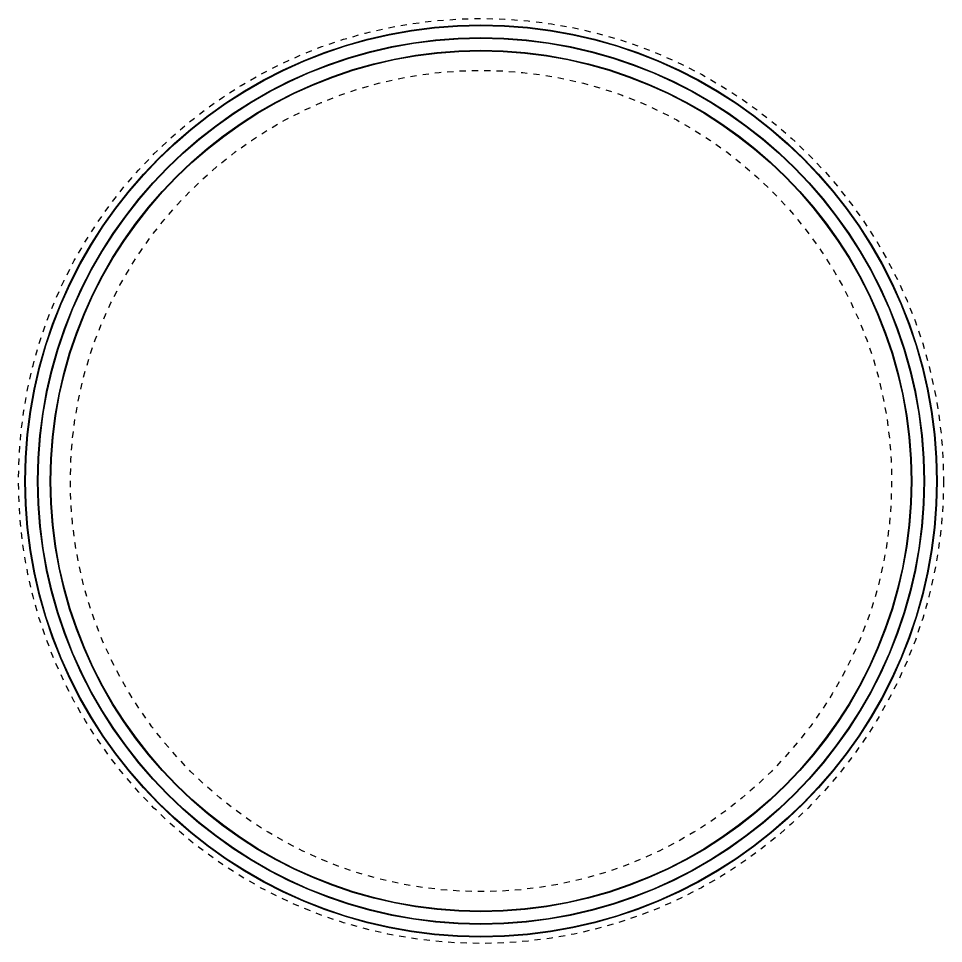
# Model space of a CAD drawing. Header units: millimetres. Extents: x 0 to 327, y -26 to 275.
# Drawn here: x 86.27 to 123.73, y 86.27 to 123.73 of the extents above; entities that cross this region are included whole.
import ezdxf

# ---------------------------------------------------------------- set-up
doc = ezdxf.new("R2010")
doc.units = ezdxf.units.MM
doc.linetypes.add('DASHED', pattern=[0.5, 0.25, -0.25])
doc.layers.add('FINGERS', color=7, linetype='Continuous')
doc.layers.add('RINGS', color=1, linetype='DASHED')

msp = doc.modelspace()

# ---------------------------------------------------------------- hatches: boundary and pattern name
h = msp.add_hatch(color=7)
h.paths.add_polyline_path([(123.4724, 105), (123.47101, 104.77332), (123.46684, 104.54666), (123.45988, 104.32008), (123.45015, 104.0936), (123.43764, 103.86726), (123.42235, 103.64109), (123.40429, 103.41512), (123.38345, 103.18939), (123.35985, 102.96393), (123.33348, 102.73878), (123.30435, 102.51397), (123.27246, 102.28954), (123.23783, 102.06551), (123.20044, 101.84192), (123.16032, 101.61881), (123.11746, 101.39621), (123.07187, 101.17416), (123.02356, 100.95267), (122.97254, 100.7318), (122.91881, 100.51157), (122.86238, 100.29202), (122.80326, 100.07318), (122.74146, 99.85507), (122.67698, 99.63775), (122.60985, 99.42123), (122.54006, 99.20555), (122.46764, 98.99074), (122.39258, 98.77684), (122.3149, 98.56387), (122.23462, 98.35187), (122.15174, 98.14088), (122.06627, 97.93092), (121.97824, 97.72202), (121.88765, 97.51422), (121.79451, 97.30755), (121.69885, 97.10203), (121.60067, 96.89771), (121.5, 96.6946), (121.39683, 96.49274), (121.2912, 96.29217), (121.18312, 96.09291), (121.07259, 95.89499), (120.95965, 95.69844), (120.84431, 95.50329), (120.72657, 95.30957), (120.60647, 95.11731), (120.48402, 94.92654), (120.35924, 94.73728), (120.23214, 94.54958), (120.10275, 94.36344), (119.97109, 94.17891), (119.83717, 93.996), (119.70102, 93.81476), (119.56265, 93.6352), (119.42209, 93.45735), (119.27936, 93.28123), (119.13448, 93.10689), (118.98746, 92.93433), (118.83835, 92.76359), (118.68715, 92.59469), (118.53388, 92.42767), (118.37858, 92.26253), (118.22127, 92.09931), (118.06196, 91.93804), (117.90069, 91.77873), (117.73747, 91.62142), (117.57233, 91.46612), (117.40531, 91.31285), (117.23641, 91.16165), (117.06567, 91.01254), (116.89311, 90.86552), (116.71877, 90.72064), (116.54265, 90.57791), (116.3648, 90.43735), (116.18524, 90.29898), (116.004, 90.16283), (115.82109, 90.02891), (115.63656, 89.89725), (115.45042, 89.76786), (115.26272, 89.64076), (115.07346, 89.51598), (114.88269, 89.39353), (114.69043, 89.27343), (114.49671, 89.15569), (114.30156, 89.04035), (114.10501, 88.92741), (113.90709, 88.81688), (113.70783, 88.7088), (113.50726, 88.60317), (113.3054, 88.5), (113.10229, 88.39933), (112.89797, 88.30115), (112.69245, 88.20549), (112.48578, 88.11235), (112.27798, 88.02176), (112.06908, 87.93373), (111.85912, 87.84826), (111.64813, 87.76538), (111.43613, 87.6851), (111.22316, 87.60742), (111.00926, 87.53236), (110.79445, 87.45994), (110.57877, 87.39015), (110.36225, 87.32302), (110.14493, 87.25854), (109.92682, 87.19674), (109.70798, 87.13762), (109.48843, 87.08119), (109.2682, 87.02746), (109.04733, 86.97644), (108.82584, 86.92813), (108.60379, 86.88254), (108.38119, 86.83968), (108.15808, 86.79956), (107.93449, 86.76217), (107.71046, 86.72754), (107.48603, 86.69565), (107.26122, 86.66652), (107.03607, 86.64015), (106.81061, 86.61655), (106.58488, 86.59571), (106.35891, 86.57765), (106.13274, 86.56236), (105.9064, 86.54985), (105.67992, 86.54012), (105.45334, 86.53316), (105.22668, 86.52899), (105, 86.5276), (104.77332, 86.52899), (104.54666, 86.53316), (104.32008, 86.54012), (104.0936, 86.54985), (103.86726, 86.56236), (103.64109, 86.57765), (103.41512, 86.59571), (103.18939, 86.61655), (102.96393, 86.64015), (102.73878, 86.66652), (102.51397, 86.69565), (102.28954, 86.72754), (102.06551, 86.76217), (101.84192, 86.79956), (101.61881, 86.83968), (101.39621, 86.88254), (101.17416, 86.92813), (100.95267, 86.97644), (100.7318, 87.02746), (100.51157, 87.08119), (100.29202, 87.13762), (100.07318, 87.19674), (99.85507, 87.25854), (99.63775, 87.32302), (99.42123, 87.39015), (99.20555, 87.45994), (98.99074, 87.53236), (98.77684, 87.60742), (98.56387, 87.6851), (98.35187, 87.76538), (98.14088, 87.84826), (97.93092, 87.93373), (97.72202, 88.02176), (97.51422, 88.11235), (97.30755, 88.20549), (97.10203, 88.30115), (96.89771, 88.39933), (96.6946, 88.5), (96.49274, 88.60317), (96.29217, 88.7088), (96.09291, 88.81688), (95.89499, 88.92741), (95.69844, 89.04035), (95.50329, 89.15569), (95.30957, 89.27343), (95.11731, 89.39353), (94.92654, 89.51598), (94.73728, 89.64076), (94.54958, 89.76786), (94.36344, 89.89725), (94.17891, 90.02891), (93.996, 90.16283), (93.81476, 90.29898), (93.6352, 90.43735), (93.45735, 90.57791), (93.28123, 90.72064), (93.10689, 90.86552), (92.93433, 91.01254), (92.76359, 91.16165), (92.59469, 91.31285), (92.42767, 91.46612), (92.26253, 91.62142), (92.09931, 91.77873), (91.93804, 91.93804), (91.77873, 92.09931), (91.62142, 92.26253), (91.46612, 92.42767), (91.31285, 92.59469), (91.16165, 92.76359), (91.01254, 92.93433), (90.86552, 93.10689), (90.72064, 93.28123), (90.57791, 93.45735), (90.43735, 93.6352), (90.29898, 93.81476), (90.16283, 93.996), (90.02891, 94.17891), (89.89725, 94.36344), (89.76786, 94.54958), (89.64076, 94.73728), (89.51598, 94.92654), (89.39353, 95.11731), (89.27343, 95.30957), (89.15569, 95.50329), (89.04035, 95.69844), (88.92741, 95.89499), (88.81688, 96.09291), (88.7088, 96.29217), (88.60317, 96.49274), (88.5, 96.6946), (88.39933, 96.89771), (88.30115, 97.10203), (88.20549, 97.30755), (88.11235, 97.51422), (88.02176, 97.72202), (87.93373, 97.93092), (87.84826, 98.14088), (87.76538, 98.35187), (87.6851, 98.56387), (87.60742, 98.77684), (87.53236, 98.99074), (87.45994, 99.20555), (87.39015, 99.42123), (87.32302, 99.63775), (87.25854, 99.85507), (87.19674, 100.07318), (87.13762, 100.29202), (87.08119, 100.51157), (87.02746, 100.7318), (86.97644, 100.95267), (86.92813, 101.17416), (86.88254, 101.39621), (86.83968, 101.61881), (86.79956, 101.84192), (86.76217, 102.06551), (86.72754, 102.28954), (86.69565, 102.51397), (86.66652, 102.73878), (86.64015, 102.96393), (86.61655, 103.18939), (86.59571, 103.41512), (86.57765, 103.64109), (86.56236, 103.86726), (86.54985, 104.0936), (86.54012, 104.32008), (86.53316, 104.54666), (86.52899, 104.77332), (86.5276, 105), (86.52899, 105.22668), (86.53316, 105.45334), (86.54012, 105.67992), (86.54985, 105.9064), (86.56236, 106.13274), (86.57765, 106.35891), (86.59571, 106.58488), (86.61655, 106.81061), (86.64015, 107.03607), (86.66652, 107.26122), (86.69565, 107.48603), (86.72754, 107.71046), (86.76217, 107.93449), (86.79956, 108.15808), (86.83968, 108.38119), (86.88254, 108.60379), (86.92813, 108.82584), (86.97644, 109.04733), (87.02746, 109.2682), (87.08119, 109.48843), (87.13762, 109.70798), (87.19674, 109.92682), (87.25854, 110.14493), (87.32302, 110.36225), (87.39015, 110.57877), (87.45994, 110.79445), (87.53236, 111.00926), (87.60742, 111.22316), (87.6851, 111.43613), (87.76538, 111.64813), (87.84826, 111.85912), (87.93373, 112.06908), (88.02176, 112.27798), (88.11235, 112.48578), (88.20549, 112.69245), (88.30115, 112.89797), (88.39933, 113.10229), (88.5, 113.3054), (88.60317, 113.50726), (88.7088, 113.70783), (88.81688, 113.90709), (88.92741, 114.10501), (89.04035, 114.30156), (89.15569, 114.49671), (89.27343, 114.69043), (89.39353, 114.88269), (89.51598, 115.07346), (89.64076, 115.26272), (89.76786, 115.45042), (89.89725, 115.63656), (90.02891, 115.82109), (90.16283, 116.004), (90.29898, 116.18524), (90.43735, 116.3648), (90.57791, 116.54265), (90.72064, 116.71877), (90.86552, 116.89311), (91.01254, 117.06567), (91.16165, 117.23641), (91.31285, 117.40531), (91.46612, 117.57233), (91.62142, 117.73747), (91.77873, 117.90069), (91.93804, 118.06196), (92.09931, 118.22127), (92.26253, 118.37858), (92.42767, 118.53388), (92.59469, 118.68715), (92.76359, 118.83835), (92.93433, 118.98746), (93.10689, 119.13448), (93.28123, 119.27936), (93.45735, 119.42209), (93.6352, 119.56265), (93.81476, 119.70102), (93.996, 119.83717), (94.17891, 119.97109), (94.36344, 120.10275), (94.54958, 120.23214), (94.73728, 120.35924), (94.92654, 120.48402), (95.11731, 120.60647), (95.30957, 120.72657), (95.50329, 120.84431), (95.69844, 120.95965), (95.89499, 121.07259), (96.09291, 121.18312), (96.29217, 121.2912), (96.49274, 121.39683), (96.6946, 121.5), (96.89771, 121.60067), (97.10203, 121.69885), (97.30755, 121.79451), (97.51422, 121.88765), (97.72202, 121.97824), (97.93092, 122.06627), (98.14088, 122.15174), (98.35187, 122.23462), (98.56387, 122.3149), (98.77684, 122.39258), (98.99074, 122.46764), (99.20555, 122.54006), (99.42123, 122.60985), (99.63775, 122.67698), (99.85507, 122.74146), (100.07318, 122.80326), (100.29202, 122.86238), (100.51157, 122.91881), (100.7318, 122.97254), (100.95267, 123.02356), (101.17416, 123.07187), (101.39621, 123.11746), (101.61881, 123.16032), (101.84192, 123.20044), (102.06551, 123.23783), (102.28954, 123.27246), (102.51397, 123.30435), (102.73878, 123.33348), (102.96393, 123.35985), (103.18939, 123.38345), (103.41512, 123.40429), (103.64109, 123.42235), (103.86726, 123.43764), (104.0936, 123.45015), (104.32008, 123.45988), (104.54666, 123.46684), (104.77332, 123.47101), (105, 123.4724), (105.22668, 123.47101), (105.45334, 123.46684), (105.67992, 123.45988), (105.9064, 123.45015), (106.13274, 123.43764), (106.35891, 123.42235), (106.58488, 123.40429), (106.81061, 123.38345), (107.03607, 123.35985), (107.26122, 123.33348), (107.48603, 123.30435), (107.71046, 123.27246), (107.93449, 123.23783), (108.15808, 123.20044), (108.38119, 123.16032), (108.60379, 123.11746), (108.82584, 123.07187), (109.04733, 123.02356), (109.2682, 122.97254), (109.48843, 122.91881), (109.70798, 122.86238), (109.92682, 122.80326), (110.14493, 122.74146), (110.36225, 122.67698), (110.57877, 122.60985), (110.79445, 122.54006), (111.00926, 122.46764), (111.22316, 122.39258), (111.43613, 122.3149), (111.64813, 122.23462), (111.85912, 122.15174), (112.06908, 122.06627), (112.27798, 121.97824), (112.48578, 121.88765), (112.69245, 121.79451), (112.89797, 121.69885), (113.10229, 121.60067), (113.3054, 121.5), (113.50726, 121.39683), (113.70783, 121.2912), (113.90709, 121.18312), (114.10501, 121.07259), (114.30156, 120.95965), (114.49671, 120.84431), (114.69043, 120.72657), (114.88269, 120.60647), (115.07346, 120.48402), (115.26272, 120.35924), (115.45042, 120.23214), (115.63656, 120.10275), (115.82109, 119.97109), (116.004, 119.83717), (116.18524, 119.70102), (116.3648, 119.56265), (116.54265, 119.42209), (116.71877, 119.27936), (116.89311, 119.13448), (117.06567, 118.98746), (117.23641, 118.83835), (117.40531, 118.68715), (117.57233, 118.53388), (117.73747, 118.37858), (117.90069, 118.22127), (118.06196, 118.06196), (118.22127, 117.90069), (118.37858, 117.73747), (118.53388, 117.57233), (118.68715, 117.40531), (118.83835, 117.23641), (118.98746, 117.06567), (119.13448, 116.89311), (119.27936, 116.71877), (119.42209, 116.54265), (119.56265, 116.3648), (119.70102, 116.18524), (119.83717, 116.004), (119.97109, 115.82109), (120.10275, 115.63656), (120.23214, 115.45042), (120.35924, 115.26272), (120.48402, 115.07346), (120.60647, 114.88269), (120.72657, 114.69043), (120.84431, 114.49671), (120.95965, 114.30156), (121.07259, 114.10501), (121.18312, 113.90709), (121.2912, 113.70783), (121.39683, 113.50726), (121.5, 113.3054), (121.60067, 113.10229), (121.69885, 112.89797), (121.79451, 112.69245), (121.88765, 112.48578), (121.97824, 112.27798), (122.06627, 112.06908), (122.15174, 111.85912), (122.23462, 111.64813), (122.3149, 111.43613), (122.39258, 111.22316), (122.46764, 111.00926), (122.54006, 110.79445), (122.60985, 110.57877), (122.67698, 110.36225), (122.74146, 110.14493), (122.80326, 109.92682), (122.86238, 109.70798), (122.91881, 109.48843), (122.97254, 109.2682), (123.02356, 109.04733), (123.07187, 108.82584), (123.11746, 108.60379), (123.16032, 108.38119), (123.20044, 108.15808), (123.23783, 107.93449), (123.27246, 107.71046), (123.30435, 107.48603), (123.33348, 107.26122), (123.35985, 107.03607), (123.38345, 106.81061), (123.40429, 106.58488), (123.42235, 106.35891), (123.43764, 106.13274), (123.45015, 105.9064), (123.45988, 105.67992), (123.46684, 105.45334), (123.47101, 105.22668), (123.4724, 105)])
h.paths.add_polyline_path([(123.4474, 105), (123.44601, 104.77362), (123.44184, 104.54728), (123.4349, 104.321), (123.42518, 104.09483), (123.41268, 103.86879), (123.39742, 103.64293), (123.37938, 103.41726), (123.35857, 103.19184), (123.335, 102.96669), (123.30867, 102.74184), (123.27958, 102.51734), (123.24773, 102.2932), (123.21314, 102.06948), (123.17581, 101.8462), (123.13574, 101.62339), (123.09294, 101.40109), (123.04741, 101.17933), (122.99917, 100.95815), (122.94821, 100.73758), (122.89455, 100.51765), (122.8382, 100.29839), (122.77916, 100.07984), (122.71745, 99.86204), (122.65306, 99.645), (122.58602, 99.42878), (122.51633, 99.21339), (122.444, 98.99887), (122.36904, 98.78526), (122.29147, 98.57258), (122.21129, 98.36087), (122.12852, 98.15016), (122.04318, 97.94049), (121.95526, 97.73187), (121.86479, 97.52435), (121.77179, 97.31796), (121.67625, 97.11272), (121.57821, 96.90867), (121.47767, 96.70584), (121.37464, 96.50426), (121.26915, 96.30396), (121.16122, 96.10496), (121.05084, 95.90731), (120.93805, 95.71103), (120.82286, 95.51614), (120.70529, 95.32268), (120.58535, 95.13068), (120.46307, 94.94017), (120.33845, 94.75117), (120.21153, 94.56372), (120.08231, 94.37784), (119.95083, 94.19355), (119.81709, 94.0109), (119.68112, 93.8299), (119.54294, 93.65058), (119.40257, 93.47297), (119.26003, 93.29709), (119.11535, 93.12298), (118.96853, 92.95066), (118.81962, 92.78015), (118.66862, 92.61148), (118.51557, 92.44468), (118.36048, 92.27977), (118.20337, 92.11677), (118.04428, 91.95572), (117.88323, 91.79663), (117.72023, 91.63952), (117.55532, 91.48443), (117.38852, 91.33138), (117.21985, 91.18038), (117.04934, 91.03147), (116.87702, 90.88465), (116.70291, 90.73997), (116.52703, 90.59743), (116.34942, 90.45706), (116.1701, 90.31888), (115.9891, 90.18291), (115.80645, 90.04917), (115.62216, 89.91769), (115.43628, 89.78847), (115.24883, 89.66155), (115.05983, 89.53693), (114.86932, 89.41465), (114.67732, 89.29471), (114.48386, 89.17714), (114.28897, 89.06195), (114.09269, 88.94916), (113.89504, 88.83878), (113.69604, 88.73085), (113.49574, 88.62536), (113.29416, 88.52233), (113.09133, 88.42179), (112.88728, 88.32375), (112.68204, 88.22821), (112.47565, 88.13521), (112.26813, 88.04474), (112.05951, 87.95682), (111.84984, 87.87148), (111.63913, 87.78871), (111.42742, 87.70853), (111.21474, 87.63096), (111.00113, 87.556), (110.78661, 87.48367), (110.57122, 87.41398), (110.355, 87.34694), (110.13796, 87.28255), (109.92016, 87.22084), (109.70161, 87.1618), (109.48235, 87.10545), (109.26242, 87.05179), (109.04185, 87.00083), (108.82067, 86.95259), (108.59891, 86.90706), (108.37661, 86.86426), (108.1538, 86.82419), (107.93052, 86.78686), (107.7068, 86.75227), (107.48266, 86.72042), (107.25816, 86.69133), (107.03331, 86.665), (106.80816, 86.64143), (106.58274, 86.62062), (106.35707, 86.60258), (106.13121, 86.58732), (105.90517, 86.57482), (105.679, 86.5651), (105.45272, 86.55816), (105.22638, 86.55399), (105, 86.5526), (104.77362, 86.55399), (104.54728, 86.55816), (104.321, 86.5651), (104.09483, 86.57482), (103.86879, 86.58732), (103.64293, 86.60258), (103.41726, 86.62062), (103.19184, 86.64143), (102.96669, 86.665), (102.74184, 86.69133), (102.51734, 86.72042), (102.2932, 86.75227), (102.06948, 86.78686), (101.8462, 86.82419), (101.62339, 86.86426), (101.40109, 86.90706), (101.17933, 86.95259), (100.95815, 87.00083), (100.73758, 87.05179), (100.51765, 87.10545), (100.29839, 87.1618), (100.07984, 87.22084), (99.86204, 87.28255), (99.645, 87.34694), (99.42878, 87.41398), (99.21339, 87.48367), (98.99887, 87.556), (98.78526, 87.63096), (98.57258, 87.70853), (98.36087, 87.78871), (98.15016, 87.87148), (97.94049, 87.95682), (97.73187, 88.04474), (97.52435, 88.13521), (97.31796, 88.22821), (97.11272, 88.32375), (96.90867, 88.42179), (96.70584, 88.52233), (96.50426, 88.62536), (96.30396, 88.73085), (96.10496, 88.83878), (95.90731, 88.94916), (95.71103, 89.06195), (95.51614, 89.17714), (95.32268, 89.29471), (95.13068, 89.41465), (94.94017, 89.53693), (94.75117, 89.66155), (94.56372, 89.78847), (94.37784, 89.91769), (94.19355, 90.04917), (94.0109, 90.18291), (93.8299, 90.31888), (93.65058, 90.45706), (93.47297, 90.59743), (93.29709, 90.73997), (93.12298, 90.88465), (92.95066, 91.03147), (92.78015, 91.18038), (92.61148, 91.33138), (92.44468, 91.48443), (92.27977, 91.63952), (92.11677, 91.79663), (91.95572, 91.95572), (91.79663, 92.11677), (91.63952, 92.27977), (91.48443, 92.44468), (91.33138, 92.61148), (91.18038, 92.78015), (91.03147, 92.95066), (90.88465, 93.12298), (90.73997, 93.29709), (90.59743, 93.47297), (90.45706, 93.65058), (90.31888, 93.8299), (90.18291, 94.0109), (90.04917, 94.19355), (89.91769, 94.37784), (89.78847, 94.56372), (89.66155, 94.75117), (89.53693, 94.94017), (89.41465, 95.13068), (89.29471, 95.32268), (89.17714, 95.51614), (89.06195, 95.71103), (88.94916, 95.90731), (88.83878, 96.10496), (88.73085, 96.30396), (88.62536, 96.50426), (88.52233, 96.70584), (88.42179, 96.90867), (88.32375, 97.11272), (88.22821, 97.31796), (88.13521, 97.52435), (88.04474, 97.73187), (87.95682, 97.94049), (87.87148, 98.15016), (87.78871, 98.36087), (87.70853, 98.57258), (87.63096, 98.78526), (87.556, 98.99887), (87.48367, 99.21339), (87.41398, 99.42878), (87.34694, 99.645), (87.28255, 99.86204), (87.22084, 100.07984), (87.1618, 100.29839), (87.10545, 100.51765), (87.05179, 100.73758), (87.00083, 100.95815), (86.95259, 101.17933), (86.90706, 101.40109), (86.86426, 101.62339), (86.82419, 101.8462), (86.78686, 102.06948), (86.75227, 102.2932), (86.72042, 102.51734), (86.69133, 102.74184), (86.665, 102.96669), (86.64143, 103.19184), (86.62062, 103.41726), (86.60258, 103.64293), (86.58732, 103.86879), (86.57482, 104.09483), (86.5651, 104.321), (86.55816, 104.54728), (86.55399, 104.77362), (86.5526, 105), (86.55399, 105.22638), (86.55816, 105.45272), (86.5651, 105.679), (86.57482, 105.90517), (86.58732, 106.13121), (86.60258, 106.35707), (86.62062, 106.58274), (86.64143, 106.80816), (86.665, 107.03331), (86.69133, 107.25816), (86.72042, 107.48266), (86.75227, 107.7068), (86.78686, 107.93052), (86.82419, 108.1538), (86.86426, 108.37661), (86.90706, 108.59891), (86.95259, 108.82067), (87.00083, 109.04185), (87.05179, 109.26242), (87.10545, 109.48235), (87.1618, 109.70161), (87.22084, 109.92016), (87.28255, 110.13796), (87.34694, 110.355), (87.41398, 110.57122), (87.48367, 110.78661), (87.556, 111.00113), (87.63096, 111.21474), (87.70853, 111.42742), (87.78871, 111.63913), (87.87148, 111.84984), (87.95682, 112.05951), (88.04474, 112.26813), (88.13521, 112.47565), (88.22821, 112.68204), (88.32375, 112.88728), (88.42179, 113.09133), (88.52233, 113.29416), (88.62536, 113.49574), (88.73085, 113.69604), (88.83878, 113.89504), (88.94916, 114.09269), (89.06195, 114.28897), (89.17714, 114.48386), (89.29471, 114.67732), (89.41465, 114.86932), (89.53693, 115.05983), (89.66155, 115.24883), (89.78847, 115.43628), (89.91769, 115.62216), (90.04917, 115.80645), (90.18291, 115.9891), (90.31888, 116.1701), (90.45706, 116.34942), (90.59743, 116.52703), (90.73997, 116.70291), (90.88465, 116.87702), (91.03147, 117.04934), (91.18038, 117.21985), (91.33138, 117.38852), (91.48443, 117.55532), (91.63952, 117.72023), (91.79663, 117.88323), (91.95572, 118.04428), (92.11677, 118.20337), (92.27977, 118.36048), (92.44468, 118.51557), (92.61148, 118.66862), (92.78015, 118.81962), (92.95066, 118.96853), (93.12298, 119.11535), (93.29709, 119.26003), (93.47297, 119.40257), (93.65058, 119.54294), (93.8299, 119.68112), (94.0109, 119.81709), (94.19355, 119.95083), (94.37784, 120.08231), (94.56372, 120.21153), (94.75117, 120.33845), (94.94017, 120.46307), (95.13068, 120.58535), (95.32268, 120.70529), (95.51614, 120.82286), (95.71103, 120.93805), (95.90731, 121.05084), (96.10496, 121.16122), (96.30396, 121.26915), (96.50426, 121.37464), (96.70584, 121.47767), (96.90867, 121.57821), (97.11272, 121.67625), (97.31796, 121.77179), (97.52435, 121.86479), (97.73187, 121.95526), (97.94049, 122.04318), (98.15016, 122.12852), (98.36087, 122.21129), (98.57258, 122.29147), (98.78526, 122.36904), (98.99887, 122.444), (99.21339, 122.51633), (99.42878, 122.58602), (99.645, 122.65306), (99.86204, 122.71745), (100.07984, 122.77916), (100.29839, 122.8382), (100.51765, 122.89455), (100.73758, 122.94821), (100.95815, 122.99917), (101.17933, 123.04741), (101.40109, 123.09294), (101.62339, 123.13574), (101.8462, 123.17581), (102.06948, 123.21314), (102.2932, 123.24773), (102.51734, 123.27958), (102.74184, 123.30867), (102.96669, 123.335), (103.19184, 123.35857), (103.41726, 123.37938), (103.64293, 123.39742), (103.86879, 123.41268), (104.09483, 123.42518), (104.321, 123.4349), (104.54728, 123.44184), (104.77362, 123.44601), (105, 123.4474), (105.22638, 123.44601), (105.45272, 123.44184), (105.679, 123.4349), (105.90517, 123.42518), (106.13121, 123.41268), (106.35707, 123.39742), (106.58274, 123.37938), (106.80816, 123.35857), (107.03331, 123.335), (107.25816, 123.30867), (107.48266, 123.27958), (107.7068, 123.24773), (107.93052, 123.21314), (108.1538, 123.17581), (108.37661, 123.13574), (108.59891, 123.09294), (108.82067, 123.04741), (109.04185, 122.99917), (109.26242, 122.94821), (109.48235, 122.89455), (109.70161, 122.8382), (109.92016, 122.77916), (110.13796, 122.71745), (110.355, 122.65306), (110.57122, 122.58602), (110.78661, 122.51633), (111.00113, 122.444), (111.21474, 122.36904), (111.42742, 122.29147), (111.63913, 122.21129), (111.84984, 122.12852), (112.05951, 122.04318), (112.26813, 121.95526), (112.47565, 121.86479), (112.68204, 121.77179), (112.88728, 121.67625), (113.09133, 121.57821), (113.29416, 121.47767), (113.49574, 121.37464), (113.69604, 121.26915), (113.89504, 121.16122), (114.09269, 121.05084), (114.28897, 120.93805), (114.48386, 120.82286), (114.67732, 120.70529), (114.86932, 120.58535), (115.05983, 120.46307), (115.24883, 120.33845), (115.43628, 120.21153), (115.62216, 120.08231), (115.80645, 119.95083), (115.9891, 119.81709), (116.1701, 119.68112), (116.34942, 119.54294), (116.52703, 119.40257), (116.70291, 119.26003), (116.87702, 119.11535), (117.04934, 118.96853), (117.21985, 118.81962), (117.38852, 118.66862), (117.55532, 118.51557), (117.72023, 118.36048), (117.88323, 118.20337), (118.04428, 118.04428), (118.20337, 117.88323), (118.36048, 117.72023), (118.51557, 117.55532), (118.66862, 117.38852), (118.81962, 117.21985), (118.96853, 117.04934), (119.11535, 116.87702), (119.26003, 116.70291), (119.40257, 116.52703), (119.54294, 116.34942), (119.68112, 116.1701), (119.81709, 115.9891), (119.95083, 115.80645), (120.08231, 115.62216), (120.21153, 115.43628), (120.33845, 115.24883), (120.46307, 115.05983), (120.58535, 114.86932), (120.70529, 114.67732), (120.82286, 114.48386), (120.93805, 114.28897), (121.05084, 114.09269), (121.16122, 113.89504), (121.26915, 113.69604), (121.37464, 113.49574), (121.47767, 113.29416), (121.57821, 113.09133), (121.67625, 112.88728), (121.77179, 112.68204), (121.86479, 112.47565), (121.95526, 112.26813), (122.04318, 112.05951), (122.12852, 111.84984), (122.21129, 111.63913), (122.29147, 111.42742), (122.36904, 111.21474), (122.444, 111.00113), (122.51633, 110.78661), (122.58602, 110.57122), (122.65306, 110.355), (122.71745, 110.13796), (122.77916, 109.92016), (122.8382, 109.70161), (122.89455, 109.48235), (122.94821, 109.26242), (122.99917, 109.04185), (123.04741, 108.82067), (123.09294, 108.59891), (123.13574, 108.37661), (123.17581, 108.1538), (123.21314, 107.93052), (123.24773, 107.7068), (123.27958, 107.48266), (123.30867, 107.25816), (123.335, 107.03331), (123.35857, 106.80816), (123.37938, 106.58274), (123.39742, 106.35707), (123.41268, 106.13121), (123.42518, 105.90517), (123.4349, 105.679), (123.44184, 105.45272), (123.44601, 105.22638), (123.4474, 105)])
h = msp.add_hatch(color=7)
h.paths.add_polyline_path([(122.9575, 105), (122.95615, 104.77963), (122.95209, 104.5593), (122.94533, 104.33903), (122.93587, 104.11887), (122.92371, 103.89883), (122.90884, 103.67896), (122.89128, 103.45929), (122.87103, 103.23986), (122.84808, 103.02068), (122.82245, 102.80181), (122.79413, 102.58327), (122.76314, 102.36509), (122.72947, 102.1473), (122.69312, 101.92995), (122.65412, 101.71306), (122.61245, 101.49667), (122.56813, 101.2808), (122.52117, 101.06549), (122.47157, 100.85077), (122.41934, 100.63668), (122.36448, 100.42325), (122.30701, 100.21051), (122.24693, 99.99848), (122.18426, 99.78721), (122.11899, 99.57673), (122.05115, 99.36706), (121.98074, 99.15824), (121.90778, 98.9503), (121.83227, 98.74327), (121.75422, 98.53718), (121.67365, 98.33207), (121.59057, 98.12796), (121.50499, 97.92489), (121.41692, 97.72288), (121.32638, 97.52197), (121.23339, 97.32218), (121.13795, 97.12355), (121.04008, 96.9261), (120.93979, 96.72988), (120.8371, 96.53489), (120.73203, 96.34118), (120.62459, 96.14878), (120.51479, 95.95771), (120.40266, 95.768), (120.28821, 95.57968), (120.17146, 95.39278), (120.05242, 95.20733), (119.93112, 95.02335), (119.80756, 94.84087), (119.68178, 94.65992), (119.55379, 94.48053), (119.4236, 94.30273), (119.29124, 94.12654), (119.15673, 93.95198), (119.02009, 93.77909), (118.88134, 93.60788), (118.74049, 93.4384), (118.59758, 93.27065), (118.45262, 93.10467), (118.30563, 92.94048), (118.15664, 92.77811), (118.00567, 92.61758), (117.85274, 92.45891), (117.69787, 92.30213), (117.54109, 92.14726), (117.38242, 91.99433), (117.22189, 91.84336), (117.05952, 91.69437), (116.89533, 91.54738), (116.72935, 91.40242), (116.5616, 91.25951), (116.39212, 91.11866), (116.22091, 90.97991), (116.04802, 90.84327), (115.87346, 90.70876), (115.69727, 90.5764), (115.51947, 90.44621), (115.34008, 90.31822), (115.15913, 90.19244), (114.97665, 90.06888), (114.79267, 89.94758), (114.60722, 89.82854), (114.42032, 89.71179), (114.232, 89.59734), (114.04229, 89.48521), (113.85122, 89.37541), (113.65882, 89.26797), (113.46511, 89.1629), (113.27012, 89.06021), (113.0739, 88.95992), (112.87645, 88.86205), (112.67782, 88.76661), (112.47803, 88.67362), (112.27712, 88.58308), (112.07511, 88.49501), (111.87204, 88.40943), (111.66793, 88.32635), (111.46282, 88.24578), (111.25673, 88.16773), (111.0497, 88.09222), (110.84176, 88.01926), (110.63294, 87.94885), (110.42327, 87.88101), (110.21279, 87.81574), (110.00152, 87.75307), (109.78949, 87.69299), (109.57675, 87.63552), (109.36332, 87.58066), (109.14923, 87.52843), (108.93451, 87.47883), (108.7192, 87.43187), (108.50333, 87.38755), (108.28694, 87.34588), (108.07005, 87.30688), (107.8527, 87.27053), (107.63491, 87.23686), (107.41673, 87.20587), (107.19819, 87.17755), (106.97932, 87.15192), (106.76014, 87.12897), (106.54071, 87.10872), (106.32104, 87.09116), (106.10117, 87.07629), (105.88113, 87.06413), (105.66097, 87.05467), (105.4407, 87.04791), (105.22037, 87.04385), (105, 87.0425), (104.77963, 87.04385), (104.5593, 87.04791), (104.33903, 87.05467), (104.11887, 87.06413), (103.89883, 87.07629), (103.67896, 87.09116), (103.45929, 87.10872), (103.23986, 87.12897), (103.02068, 87.15192), (102.80181, 87.17755), (102.58327, 87.20587), (102.36509, 87.23686), (102.1473, 87.27053), (101.92995, 87.30688), (101.71306, 87.34588), (101.49667, 87.38755), (101.2808, 87.43187), (101.06549, 87.47883), (100.85077, 87.52843), (100.63668, 87.58066), (100.42325, 87.63552), (100.21051, 87.69299), (99.99848, 87.75307), (99.78721, 87.81574), (99.57673, 87.88101), (99.36706, 87.94885), (99.15824, 88.01926), (98.9503, 88.09222), (98.74327, 88.16773), (98.53718, 88.24578), (98.33207, 88.32635), (98.12796, 88.40943), (97.92489, 88.49501), (97.72288, 88.58308), (97.52197, 88.67362), (97.32218, 88.76661), (97.12355, 88.86205), (96.9261, 88.95992), (96.72988, 89.06021), (96.53489, 89.1629), (96.34118, 89.26797), (96.14878, 89.37541), (95.95771, 89.48521), (95.768, 89.59734), (95.57968, 89.71179), (95.39278, 89.82854), (95.20733, 89.94758), (95.02335, 90.06888), (94.84087, 90.19244), (94.65992, 90.31822), (94.48053, 90.44621), (94.30273, 90.5764), (94.12654, 90.70876), (93.95198, 90.84327), (93.77909, 90.97991), (93.60788, 91.11866), (93.4384, 91.25951), (93.27065, 91.40242), (93.10467, 91.54738), (92.94048, 91.69437), (92.77811, 91.84336), (92.61758, 91.99433), (92.45891, 92.14726), (92.30213, 92.30213), (92.14726, 92.45891), (91.99433, 92.61758), (91.84336, 92.77811), (91.69437, 92.94048), (91.54738, 93.10467), (91.40242, 93.27065), (91.25951, 93.4384), (91.11866, 93.60788), (90.97991, 93.77909), (90.84327, 93.95198), (90.70876, 94.12654), (90.5764, 94.30273), (90.44621, 94.48053), (90.31822, 94.65992), (90.19244, 94.84087), (90.06888, 95.02335), (89.94758, 95.20733), (89.82854, 95.39278), (89.71179, 95.57968), (89.59734, 95.768), (89.48521, 95.95771), (89.37541, 96.14878), (89.26797, 96.34118), (89.1629, 96.53489), (89.06021, 96.72988), (88.95992, 96.9261), (88.86205, 97.12355), (88.76661, 97.32218), (88.67362, 97.52197), (88.58308, 97.72288), (88.49501, 97.92489), (88.40943, 98.12796), (88.32635, 98.33207), (88.24578, 98.53718), (88.16773, 98.74327), (88.09222, 98.9503), (88.01926, 99.15824), (87.94885, 99.36706), (87.88101, 99.57673), (87.81574, 99.78721), (87.75307, 99.99848), (87.69299, 100.21051), (87.63552, 100.42325), (87.58066, 100.63668), (87.52843, 100.85077), (87.47883, 101.06549), (87.43187, 101.2808), (87.38755, 101.49667), (87.34588, 101.71306), (87.30688, 101.92995), (87.27053, 102.1473), (87.23686, 102.36509), (87.20587, 102.58327), (87.17755, 102.80181), (87.15192, 103.02068), (87.12897, 103.23986), (87.10872, 103.45929), (87.09116, 103.67896), (87.07629, 103.89883), (87.06413, 104.11887), (87.05467, 104.33903), (87.04791, 104.5593), (87.04385, 104.77963), (87.0425, 105), (87.04385, 105.22037), (87.04791, 105.4407), (87.05467, 105.66097), (87.06413, 105.88113), (87.07629, 106.10117), (87.09116, 106.32104), (87.10872, 106.54071), (87.12897, 106.76014), (87.15192, 106.97932), (87.17755, 107.19819), (87.20587, 107.41673), (87.23686, 107.63491), (87.27053, 107.8527), (87.30688, 108.07005), (87.34588, 108.28694), (87.38755, 108.50333), (87.43187, 108.7192), (87.47883, 108.93451), (87.52843, 109.14923), (87.58066, 109.36332), (87.63552, 109.57675), (87.69299, 109.78949), (87.75307, 110.00152), (87.81574, 110.21279), (87.88101, 110.42327), (87.94885, 110.63294), (88.01926, 110.84176), (88.09222, 111.0497), (88.16773, 111.25673), (88.24578, 111.46282), (88.32635, 111.66793), (88.40943, 111.87204), (88.49501, 112.07511), (88.58308, 112.27712), (88.67362, 112.47803), (88.76661, 112.67782), (88.86205, 112.87645), (88.95992, 113.0739), (89.06021, 113.27012), (89.1629, 113.46511), (89.26797, 113.65882), (89.37541, 113.85122), (89.48521, 114.04229), (89.59734, 114.232), (89.71179, 114.42032), (89.82854, 114.60722), (89.94758, 114.79267), (90.06888, 114.97665), (90.19244, 115.15913), (90.31822, 115.34008), (90.44621, 115.51947), (90.5764, 115.69727), (90.70876, 115.87346), (90.84327, 116.04802), (90.97991, 116.22091), (91.11866, 116.39212), (91.25951, 116.5616), (91.40242, 116.72935), (91.54738, 116.89533), (91.69437, 117.05952), (91.84336, 117.22189), (91.99433, 117.38242), (92.14726, 117.54109), (92.30213, 117.69787), (92.45891, 117.85274), (92.61758, 118.00567), (92.77811, 118.15664), (92.94048, 118.30563), (93.10467, 118.45262), (93.27065, 118.59758), (93.4384, 118.74049), (93.60788, 118.88134), (93.77909, 119.02009), (93.95198, 119.15673), (94.12654, 119.29124), (94.30273, 119.4236), (94.48053, 119.55379), (94.65992, 119.68178), (94.84087, 119.80756), (95.02335, 119.93112), (95.20733, 120.05242), (95.39278, 120.17146), (95.57968, 120.28821), (95.768, 120.40266), (95.95771, 120.51479), (96.14878, 120.62459), (96.34118, 120.73203), (96.53489, 120.8371), (96.72988, 120.93979), (96.9261, 121.04008), (97.12355, 121.13795), (97.32218, 121.23339), (97.52197, 121.32638), (97.72288, 121.41692), (97.92489, 121.50499), (98.12796, 121.59057), (98.33207, 121.67365), (98.53718, 121.75422), (98.74327, 121.83227), (98.9503, 121.90778), (99.15824, 121.98074), (99.36706, 122.05115), (99.57673, 122.11899), (99.78721, 122.18426), (99.99848, 122.24693), (100.21051, 122.30701), (100.42325, 122.36448), (100.63668, 122.41934), (100.85077, 122.47157), (101.06549, 122.52117), (101.2808, 122.56813), (101.49667, 122.61245), (101.71306, 122.65412), (101.92995, 122.69312), (102.1473, 122.72947), (102.36509, 122.76314), (102.58327, 122.79413), (102.80181, 122.82245), (103.02068, 122.84808), (103.23986, 122.87103), (103.45929, 122.89128), (103.67896, 122.90884), (103.89883, 122.92371), (104.11887, 122.93587), (104.33903, 122.94533), (104.5593, 122.95209), (104.77963, 122.95615), (105, 122.9575), (105.22037, 122.95615), (105.4407, 122.95209), (105.66097, 122.94533), (105.88113, 122.93587), (106.10117, 122.92371), (106.32104, 122.90884), (106.54071, 122.89128), (106.76014, 122.87103), (106.97932, 122.84808), (107.19819, 122.82245), (107.41673, 122.79413), (107.63491, 122.76314), (107.8527, 122.72947), (108.07005, 122.69312), (108.28694, 122.65412), (108.50333, 122.61245), (108.7192, 122.56813), (108.93451, 122.52117), (109.14923, 122.47157), (109.36332, 122.41934), (109.57675, 122.36448), (109.78949, 122.30701), (110.00152, 122.24693), (110.21279, 122.18426), (110.42327, 122.11899), (110.63294, 122.05115), (110.84176, 121.98074), (111.0497, 121.90778), (111.25673, 121.83227), (111.46282, 121.75422), (111.66793, 121.67365), (111.87204, 121.59057), (112.07511, 121.50499), (112.27712, 121.41692), (112.47803, 121.32638), (112.67782, 121.23339), (112.87645, 121.13795), (113.0739, 121.04008), (113.27012, 120.93979), (113.46511, 120.8371), (113.65882, 120.73203), (113.85122, 120.62459), (114.04229, 120.51479), (114.232, 120.40266), (114.42032, 120.28821), (114.60722, 120.17146), (114.79267, 120.05242), (114.97665, 119.93112), (115.15913, 119.80756), (115.34008, 119.68178), (115.51947, 119.55379), (115.69727, 119.4236), (115.87346, 119.29124), (116.04802, 119.15673), (116.22091, 119.02009), (116.39212, 118.88134), (116.5616, 118.74049), (116.72935, 118.59758), (116.89533, 118.45262), (117.05952, 118.30563), (117.22189, 118.15664), (117.38242, 118.00567), (117.54109, 117.85274), (117.69787, 117.69787), (117.85274, 117.54109), (118.00567, 117.38242), (118.15664, 117.22189), (118.30563, 117.05952), (118.45262, 116.89533), (118.59758, 116.72935), (118.74049, 116.5616), (118.88134, 116.39212), (119.02009, 116.22091), (119.15673, 116.04802), (119.29124, 115.87346), (119.4236, 115.69727), (119.55379, 115.51947), (119.68178, 115.34008), (119.80756, 115.15913), (119.93112, 114.97665), (120.05242, 114.79267), (120.17146, 114.60722), (120.28821, 114.42032), (120.40266, 114.232), (120.51479, 114.04229), (120.62459, 113.85122), (120.73203, 113.65882), (120.8371, 113.46511), (120.93979, 113.27012), (121.04008, 113.0739), (121.13795, 112.87645), (121.23339, 112.67782), (121.32638, 112.47803), (121.41692, 112.27712), (121.50499, 112.07511), (121.59057, 111.87204), (121.67365, 111.66793), (121.75422, 111.46282), (121.83227, 111.25673), (121.90778, 111.0497), (121.98074, 110.84176), (122.05115, 110.63294), (122.11899, 110.42327), (122.18426, 110.21279), (122.24693, 110.00152), (122.30701, 109.78949), (122.36448, 109.57675), (122.41934, 109.36332), (122.47157, 109.14923), (122.52117, 108.93451), (122.56813, 108.7192), (122.61245, 108.50333), (122.65412, 108.28694), (122.69312, 108.07005), (122.72947, 107.8527), (122.76314, 107.63491), (122.79413, 107.41673), (122.82245, 107.19819), (122.84808, 106.97932), (122.87103, 106.76014), (122.89128, 106.54071), (122.90884, 106.32104), (122.92371, 106.10117), (122.93587, 105.88113), (122.94533, 105.66097), (122.95209, 105.4407), (122.95615, 105.22037), (122.9575, 105)])
h.paths.add_polyline_path([(122.9325, 105), (122.93115, 104.77994), (122.9271, 104.55991), (122.92035, 104.33995), (122.9109, 104.12009), (122.89875, 103.90037), (122.88391, 103.6808), (122.86638, 103.46144), (122.84615, 103.24231), (122.82324, 103.02344), (122.79764, 102.80487), (122.76936, 102.58663), (122.73841, 102.36876), (122.70478, 102.15128), (122.66849, 101.93423), (122.62954, 101.71764), (122.58793, 101.50154), (122.54368, 101.28598), (122.49678, 101.07097), (122.44725, 100.85655), (122.39509, 100.64276), (122.34031, 100.42962), (122.28291, 100.21717), (122.22292, 100.00545), (122.16033, 99.79447), (122.09516, 99.58428), (122.02741, 99.3749), (121.9571, 99.16637), (121.88424, 98.95872), (121.80883, 98.75198), (121.73089, 98.54618), (121.65044, 98.34135), (121.56747, 98.13753), (121.48201, 97.93474), (121.39407, 97.73301), (121.30365, 97.53238), (121.21079, 97.33287), (121.11548, 97.13451), (121.01774, 96.93734), (120.9176, 96.74139), (120.81505, 96.54668), (120.71013, 96.35324), (120.60283, 96.1611), (120.49319, 95.9703), (120.38122, 95.78085), (120.26693, 95.5928), (120.15034, 95.40616), (120.03146, 95.22096), (119.91033, 95.03724), (119.78695, 94.85501), (119.66134, 94.67432), (119.53352, 94.49518), (119.40352, 94.31762), (119.27135, 94.14167), (119.13702, 93.96736), (119.00057, 93.79471), (118.86201, 93.62374), (118.72136, 93.45449), (118.57865, 93.28698), (118.43389, 93.12123), (118.28711, 92.95727), (118.13832, 92.79512), (117.98756, 92.63481), (117.83484, 92.47637), (117.68019, 92.31981), (117.52363, 92.16516), (117.36519, 92.01244), (117.20488, 91.86168), (117.04273, 91.71289), (116.87877, 91.56611), (116.71302, 91.42135), (116.54551, 91.27864), (116.37626, 91.13799), (116.20529, 90.99943), (116.03264, 90.86298), (115.85833, 90.72865), (115.68238, 90.59648), (115.50482, 90.46648), (115.32568, 90.33866), (115.14499, 90.21305), (114.96276, 90.08967), (114.77904, 89.96854), (114.59384, 89.84966), (114.4072, 89.73307), (114.21915, 89.61878), (114.0297, 89.50681), (113.8389, 89.39717), (113.64676, 89.28987), (113.45332, 89.18495), (113.25861, 89.0824), (113.06266, 88.98226), (112.86549, 88.88452), (112.66713, 88.78921), (112.46762, 88.69635), (112.26699, 88.60593), (112.06526, 88.51799), (111.86247, 88.43253), (111.65865, 88.34956), (111.45382, 88.26911), (111.24802, 88.19117), (111.04128, 88.11576), (110.83363, 88.0429), (110.6251, 87.97259), (110.41572, 87.90484), (110.20553, 87.83967), (109.99455, 87.77708), (109.78283, 87.71709), (109.57038, 87.65969), (109.35724, 87.60491), (109.14345, 87.55275), (108.92903, 87.50322), (108.71402, 87.45632), (108.49846, 87.41207), (108.28236, 87.37046), (108.06577, 87.33151), (107.84872, 87.29522), (107.63124, 87.26159), (107.41337, 87.23064), (107.19513, 87.20236), (106.97656, 87.17676), (106.75769, 87.15385), (106.53856, 87.13362), (106.3192, 87.11609), (106.09963, 87.10125), (105.87991, 87.0891), (105.66005, 87.07965), (105.44009, 87.0729), (105.22006, 87.06885), (105, 87.0675), (104.77994, 87.06885), (104.55991, 87.0729), (104.33995, 87.07965), (104.12009, 87.0891), (103.90037, 87.10125), (103.6808, 87.11609), (103.46144, 87.13362), (103.24231, 87.15385), (103.02344, 87.17676), (102.80487, 87.20236), (102.58663, 87.23064), (102.36876, 87.26159), (102.15128, 87.29522), (101.93423, 87.33151), (101.71764, 87.37046), (101.50154, 87.41207), (101.28598, 87.45632), (101.07097, 87.50322), (100.85655, 87.55275), (100.64276, 87.60491), (100.42962, 87.65969), (100.21717, 87.71709), (100.00545, 87.77708), (99.79447, 87.83967), (99.58428, 87.90484), (99.3749, 87.97259), (99.16637, 88.0429), (98.95872, 88.11576), (98.75198, 88.19117), (98.54618, 88.26911), (98.34135, 88.34956), (98.13753, 88.43253), (97.93474, 88.51799), (97.73301, 88.60593), (97.53238, 88.69635), (97.33287, 88.78921), (97.13451, 88.88452), (96.93734, 88.98226), (96.74139, 89.0824), (96.54668, 89.18495), (96.35324, 89.28987), (96.1611, 89.39717), (95.9703, 89.50681), (95.78085, 89.61878), (95.5928, 89.73307), (95.40616, 89.84966), (95.22096, 89.96854), (95.03724, 90.08967), (94.85501, 90.21305), (94.67432, 90.33866), (94.49518, 90.46648), (94.31762, 90.59648), (94.14167, 90.72865), (93.96736, 90.86298), (93.79471, 90.99943), (93.62374, 91.13799), (93.45449, 91.27864), (93.28698, 91.42135), (93.12123, 91.56611), (92.95727, 91.71289), (92.79512, 91.86168), (92.63481, 92.01244), (92.47637, 92.16516), (92.31981, 92.31981), (92.16516, 92.47637), (92.01244, 92.63481), (91.86168, 92.79512), (91.71289, 92.95727), (91.56611, 93.12123), (91.42135, 93.28698), (91.27864, 93.45449), (91.13799, 93.62374), (90.99943, 93.79471), (90.86298, 93.96736), (90.72865, 94.14167), (90.59648, 94.31762), (90.46648, 94.49518), (90.33866, 94.67432), (90.21305, 94.85501), (90.08967, 95.03724), (89.96854, 95.22096), (89.84966, 95.40616), (89.73307, 95.5928), (89.61878, 95.78085), (89.50681, 95.9703), (89.39717, 96.1611), (89.28987, 96.35324), (89.18495, 96.54668), (89.0824, 96.74139), (88.98226, 96.93734), (88.88452, 97.13451), (88.78921, 97.33287), (88.69635, 97.53238), (88.60593, 97.73301), (88.51799, 97.93474), (88.43253, 98.13753), (88.34956, 98.34135), (88.26911, 98.54618), (88.19117, 98.75198), (88.11576, 98.95872), (88.0429, 99.16637), (87.97259, 99.3749), (87.90484, 99.58428), (87.83967, 99.79447), (87.77708, 100.00545), (87.71709, 100.21717), (87.65969, 100.42962), (87.60491, 100.64276), (87.55275, 100.85655), (87.50322, 101.07097), (87.45632, 101.28598), (87.41207, 101.50154), (87.37046, 101.71764), (87.33151, 101.93423), (87.29522, 102.15128), (87.26159, 102.36876), (87.23064, 102.58663), (87.20236, 102.80487), (87.17676, 103.02344), (87.15385, 103.24231), (87.13362, 103.46144), (87.11609, 103.6808), (87.10125, 103.90037), (87.0891, 104.12009), (87.07965, 104.33995), (87.0729, 104.55991), (87.06885, 104.77994), (87.0675, 105), (87.06885, 105.22006), (87.0729, 105.44009), (87.07965, 105.66005), (87.0891, 105.87991), (87.10125, 106.09963), (87.11609, 106.3192), (87.13362, 106.53856), (87.15385, 106.75769), (87.17676, 106.97656), (87.20236, 107.19513), (87.23064, 107.41337), (87.26159, 107.63124), (87.29522, 107.84872), (87.33151, 108.06577), (87.37046, 108.28236), (87.41207, 108.49846), (87.45632, 108.71402), (87.50322, 108.92903), (87.55275, 109.14345), (87.60491, 109.35724), (87.65969, 109.57038), (87.71709, 109.78283), (87.77708, 109.99455), (87.83967, 110.20553), (87.90484, 110.41572), (87.97259, 110.6251), (88.0429, 110.83363), (88.11576, 111.04128), (88.19117, 111.24802), (88.26911, 111.45382), (88.34956, 111.65865), (88.43253, 111.86247), (88.51799, 112.06526), (88.60593, 112.26699), (88.69635, 112.46762), (88.78921, 112.66713), (88.88452, 112.86549), (88.98226, 113.06266), (89.0824, 113.25861), (89.18495, 113.45332), (89.28987, 113.64676), (89.39717, 113.8389), (89.50681, 114.0297), (89.61878, 114.21915), (89.73307, 114.4072), (89.84966, 114.59384), (89.96854, 114.77904), (90.08967, 114.96276), (90.21305, 115.14499), (90.33866, 115.32568), (90.46648, 115.50482), (90.59648, 115.68238), (90.72865, 115.85833), (90.86298, 116.03264), (90.99943, 116.20529), (91.13799, 116.37626), (91.27864, 116.54551), (91.42135, 116.71302), (91.56611, 116.87877), (91.71289, 117.04273), (91.86168, 117.20488), (92.01244, 117.36519), (92.16516, 117.52363), (92.31981, 117.68019), (92.47637, 117.83484), (92.63481, 117.98756), (92.79512, 118.13832), (92.95727, 118.28711), (93.12123, 118.43389), (93.28698, 118.57865), (93.45449, 118.72136), (93.62374, 118.86201), (93.79471, 119.00057), (93.96736, 119.13702), (94.14167, 119.27135), (94.31762, 119.40352), (94.49518, 119.53352), (94.67432, 119.66134), (94.85501, 119.78695), (95.03724, 119.91033), (95.22096, 120.03146), (95.40616, 120.15034), (95.5928, 120.26693), (95.78085, 120.38122), (95.9703, 120.49319), (96.1611, 120.60283), (96.35324, 120.71013), (96.54668, 120.81505), (96.74139, 120.9176), (96.93734, 121.01774), (97.13451, 121.11548), (97.33287, 121.21079), (97.53238, 121.30365), (97.73301, 121.39407), (97.93474, 121.48201), (98.13753, 121.56747), (98.34135, 121.65044), (98.54618, 121.73089), (98.75198, 121.80883), (98.95872, 121.88424), (99.16637, 121.9571), (99.3749, 122.02741), (99.58428, 122.09516), (99.79447, 122.16033), (100.00545, 122.22292), (100.21717, 122.28291), (100.42962, 122.34031), (100.64276, 122.39509), (100.85655, 122.44725), (101.07097, 122.49678), (101.28598, 122.54368), (101.50154, 122.58793), (101.71764, 122.62954), (101.93423, 122.66849), (102.15128, 122.70478), (102.36876, 122.73841), (102.58663, 122.76936), (102.80487, 122.79764), (103.02344, 122.82324), (103.24231, 122.84615), (103.46144, 122.86638), (103.6808, 122.88391), (103.90037, 122.89875), (104.12009, 122.9109), (104.33995, 122.92035), (104.55991, 122.9271), (104.77994, 122.93115), (105, 122.9325), (105.22006, 122.93115), (105.44009, 122.9271), (105.66005, 122.92035), (105.87991, 122.9109), (106.09963, 122.89875), (106.3192, 122.88391), (106.53856, 122.86638), (106.75769, 122.84615), (106.97656, 122.82324), (107.19513, 122.79764), (107.41337, 122.76936), (107.63124, 122.73841), (107.84872, 122.70478), (108.06577, 122.66849), (108.28236, 122.62954), (108.49846, 122.58793), (108.71402, 122.54368), (108.92903, 122.49678), (109.14345, 122.44725), (109.35724, 122.39509), (109.57038, 122.34031), (109.78283, 122.28291), (109.99455, 122.22292), (110.20553, 122.16033), (110.41572, 122.09516), (110.6251, 122.02741), (110.83363, 121.9571), (111.04128, 121.88424), (111.24802, 121.80883), (111.45382, 121.73089), (111.65865, 121.65044), (111.86247, 121.56747), (112.06526, 121.48201), (112.26699, 121.39407), (112.46762, 121.30365), (112.66713, 121.21079), (112.86549, 121.11548), (113.06266, 121.01774), (113.25861, 120.9176), (113.45332, 120.81505), (113.64676, 120.71013), (113.8389, 120.60283), (114.0297, 120.49319), (114.21915, 120.38122), (114.4072, 120.26693), (114.59384, 120.15034), (114.77904, 120.03146), (114.96276, 119.91033), (115.14499, 119.78695), (115.32568, 119.66134), (115.50482, 119.53352), (115.68238, 119.40352), (115.85833, 119.27135), (116.03264, 119.13702), (116.20529, 119.00057), (116.37626, 118.86201), (116.54551, 118.72136), (116.71302, 118.57865), (116.87877, 118.43389), (117.04273, 118.28711), (117.20488, 118.13832), (117.36519, 117.98756), (117.52363, 117.83484), (117.68019, 117.68019), (117.83484, 117.52363), (117.98756, 117.36519), (118.13832, 117.20488), (118.28711, 117.04273), (118.43389, 116.87877), (118.57865, 116.71302), (118.72136, 116.54551), (118.86201, 116.37626), (119.00057, 116.20529), (119.13702, 116.03264), (119.27135, 115.85833), (119.40352, 115.68238), (119.53352, 115.50482), (119.66134, 115.32568), (119.78695, 115.14499), (119.91033, 114.96276), (120.03146, 114.77904), (120.15034, 114.59384), (120.26693, 114.4072), (120.38122, 114.21915), (120.49319, 114.0297), (120.60283, 113.8389), (120.71013, 113.64676), (120.81505, 113.45332), (120.9176, 113.25861), (121.01774, 113.06266), (121.11548, 112.86549), (121.21079, 112.66713), (121.30365, 112.46762), (121.39407, 112.26699), (121.48201, 112.06526), (121.56747, 111.86247), (121.65044, 111.65865), (121.73089, 111.45382), (121.80883, 111.24802), (121.88424, 111.04128), (121.9571, 110.83363), (122.02741, 110.6251), (122.09516, 110.41572), (122.16033, 110.20553), (122.22292, 109.99455), (122.28291, 109.78283), (122.34031, 109.57038), (122.39509, 109.35724), (122.44725, 109.14345), (122.49678, 108.92903), (122.54368, 108.71402), (122.58793, 108.49846), (122.62954, 108.28236), (122.66849, 108.06577), (122.70478, 107.84872), (122.73841, 107.63124), (122.76936, 107.41337), (122.79764, 107.19513), (122.82324, 106.97656), (122.84615, 106.75769), (122.86638, 106.53856), (122.88391, 106.3192), (122.89875, 106.09963), (122.9109, 105.87991), (122.92035, 105.66005), (122.9271, 105.44009), (122.93115, 105.22006), (122.9325, 105)])

# ---------------------------------------------------------------- linework, layer by layer
at = {"layer": 'FINGERS'}
for radius in [18.4724, 18.4474, 17.9575, 17.9325, 17.4426, 17.4176]:
    msp.add_circle((105, 105), radius, dxfattribs=at)
at = {"layer": 'RINGS'}
for radius in [18.73, 16.63]:
    msp.add_circle((105, 105), radius, dxfattribs=at)

doc.saveas('drawing.dxf')
